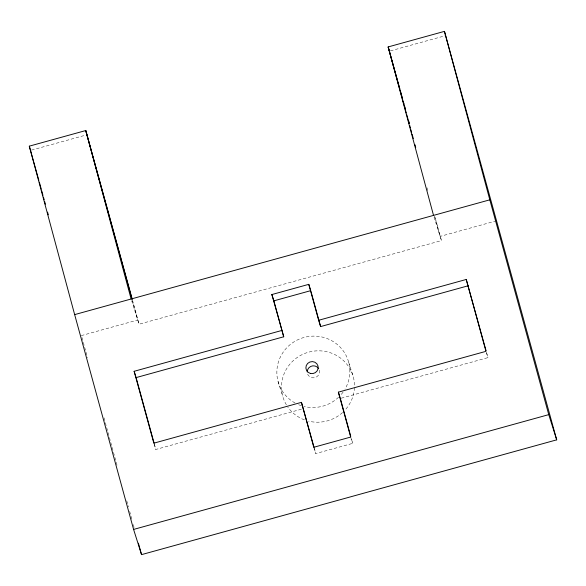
<?xml version="1.0" encoding="UTF-8"?>
<svg xmlns="http://www.w3.org/2000/svg" width="586" height="586" viewBox="0 0 586 586"><rect width="100%" height="100%" fill="white"/><g stroke="black" fill="none" stroke-linecap="round" stroke-linejoin="round"><path stroke-width="0.44" stroke-dasharray="2.93 2.2" d="M31.505 150.119L85.329 135.234M390.371 50.887L444.906 35.812M81.278 335.624L137.747 320.007L132.429 300.618M496.437 220.827L440.152 236.392L434.585 216.124M131.66 300.684L139.072 324.205L441.47 240.597L434.702 215.919M154.089 443.954L155.832 449.469L303.438 408.654M341.22 398.209L487.955 357.636L486.512 352.376M313.781 447.272L315.766 453.571L352.669 443.368L351.219 438.086M486.219 352.12L487.955 357.636M434.058 217.069L441.47 240.597M348.626 362.06L353.263 376.761M350.684 437.068L352.669 443.368M278.086 381.567L282.723 396.268M426.967 187.718L427.934 191.248M314.316 448.29L315.766 453.571M132.546 300.413L139.072 324.205M154.389 444.21L155.832 449.469M81.967 337.492L87.534 357.79M104 417.818L117.325 466.361M126.766 500.788L128.466 506.971M129.674 511.38L132.099 520.207M133.308 524.624L134.275 528.154M286.364 404.823A36.596 35.614 -17.5 0 1 308.573 352.171A36.596 35.614 -17.5 0 1 354.501 385.984M354.457 387.676A36.596 35.614 -17.5 0 1 344.986 410.149M342.539 412.566A36.596 35.614 -17.5 0 1 308.522 421.136M304.405 419.854A36.596 35.614 -17.5 0 1 287.741 406.955M319.311 370.169A6.182 6.014 -17.5 0 1 314.946 377.618A6.182 6.014 -17.5 0 1 307.401 373.465M295.08 403A36.596 35.614 -17.5 0 1 281.756 354.427A36.596 35.614 -17.5 0 1 331.632 340.634A36.596 35.614 -17.5 0 1 344.964 389.207M343.088 392.085A36.596 35.614 -17.5 0 1 339.155 396.685M338.54 397.279A36.596 35.614 -17.5 0 1 303.885 406.435M301.402 405.732A36.596 35.614 -17.5 0 1 298.164 404.508"/><path stroke-width="0.88" d="M433.53 215.392L388.166 46.931L444.459 31.366L556.7 439.844L141.541 554.634L133.593 529.429L74.656 314.616L29.3 146.156L85.768 130.546L132.304 299.534M74.656 314.616L489.815 199.826L444.459 31.366M271.875 294.546L308.778 284.342L310.77 290.641L273.867 300.845L271.875 294.546L283.727 336.782L136.113 377.596L134.128 371.297L281.734 330.482M308.778 284.342L318.638 320.278L466.251 279.463L486.036 350.618M318.638 320.278L320.623 326.578L468.236 285.763M314.074 447.404L301.453 402.355L153.84 443.17L134.128 371.297M301.453 402.355L313.781 447.272L350.684 437.068L338.356 392.151L485.97 351.336L466.251 279.463M133.593 529.429L548.752 414.639L556.7 439.844M338.356 392.151L340.1 397.66M29.3 146.156L38.859 180.371M489.815 199.826L548.752 414.639M399.886 89.021L388.166 46.931L406.303 113.025M400.37 90.786L402.304 97.833M403.271 101.363L403.996 104.008M404.479 105.766L405.204 108.41M408.596 120.745L409.321 123.39M406.787 114.783L409.204 123.595M409.687 125.36L410.412 128.004M410.896 129.762L411.621 132.407M412.105 134.172L413.313 138.574M415.005 144.749L415.73 147.386M311.005 291.52L320.623 326.578M340.341 398.451L350.736 436.321M273.867 300.845L283.727 336.782M131.945 298.86L85.768 130.546L131.125 299.007M136.113 377.596L154.147 443.331M39.343 182.136L41.284 189.197M41.767 190.963L42.976 195.38M43.459 197.145L44.184 199.789M44.668 201.555L45.4 204.206M47.576 212.147L48.301 214.798M138.391 543.156L141.541 554.634M307.196 371.905A6.182 6.014 -17.5 0 1 318.696 368.726M310.434 373.458A6.182 6.014 -17.5 0 0 317.993 365.972A6.182 6.014 -17.5 0 0 307.679 363.415A6.182 6.014 -17.5 0 0 310.434 373.458"/></g></svg>
